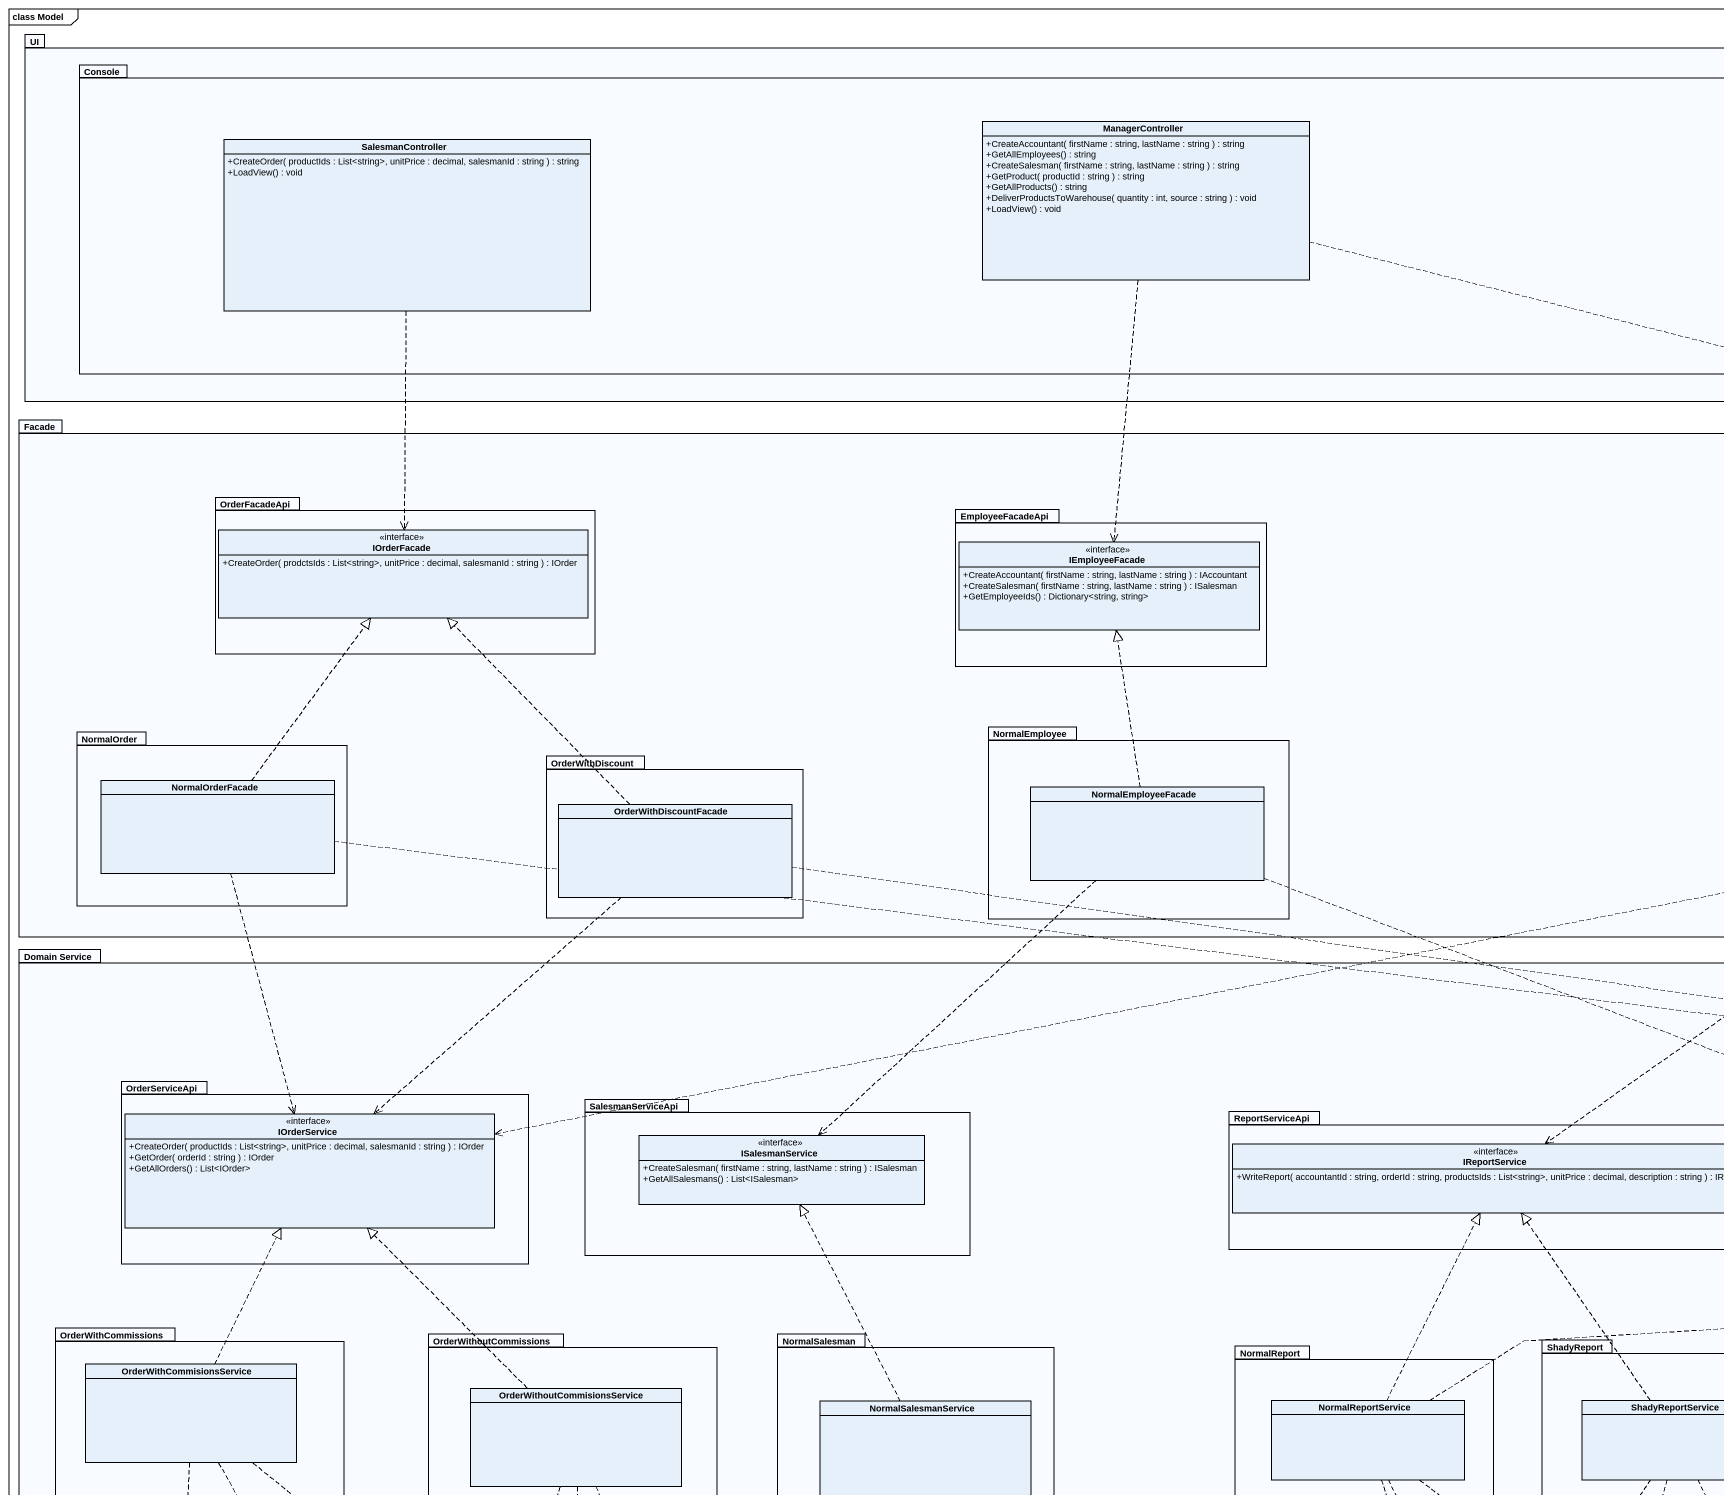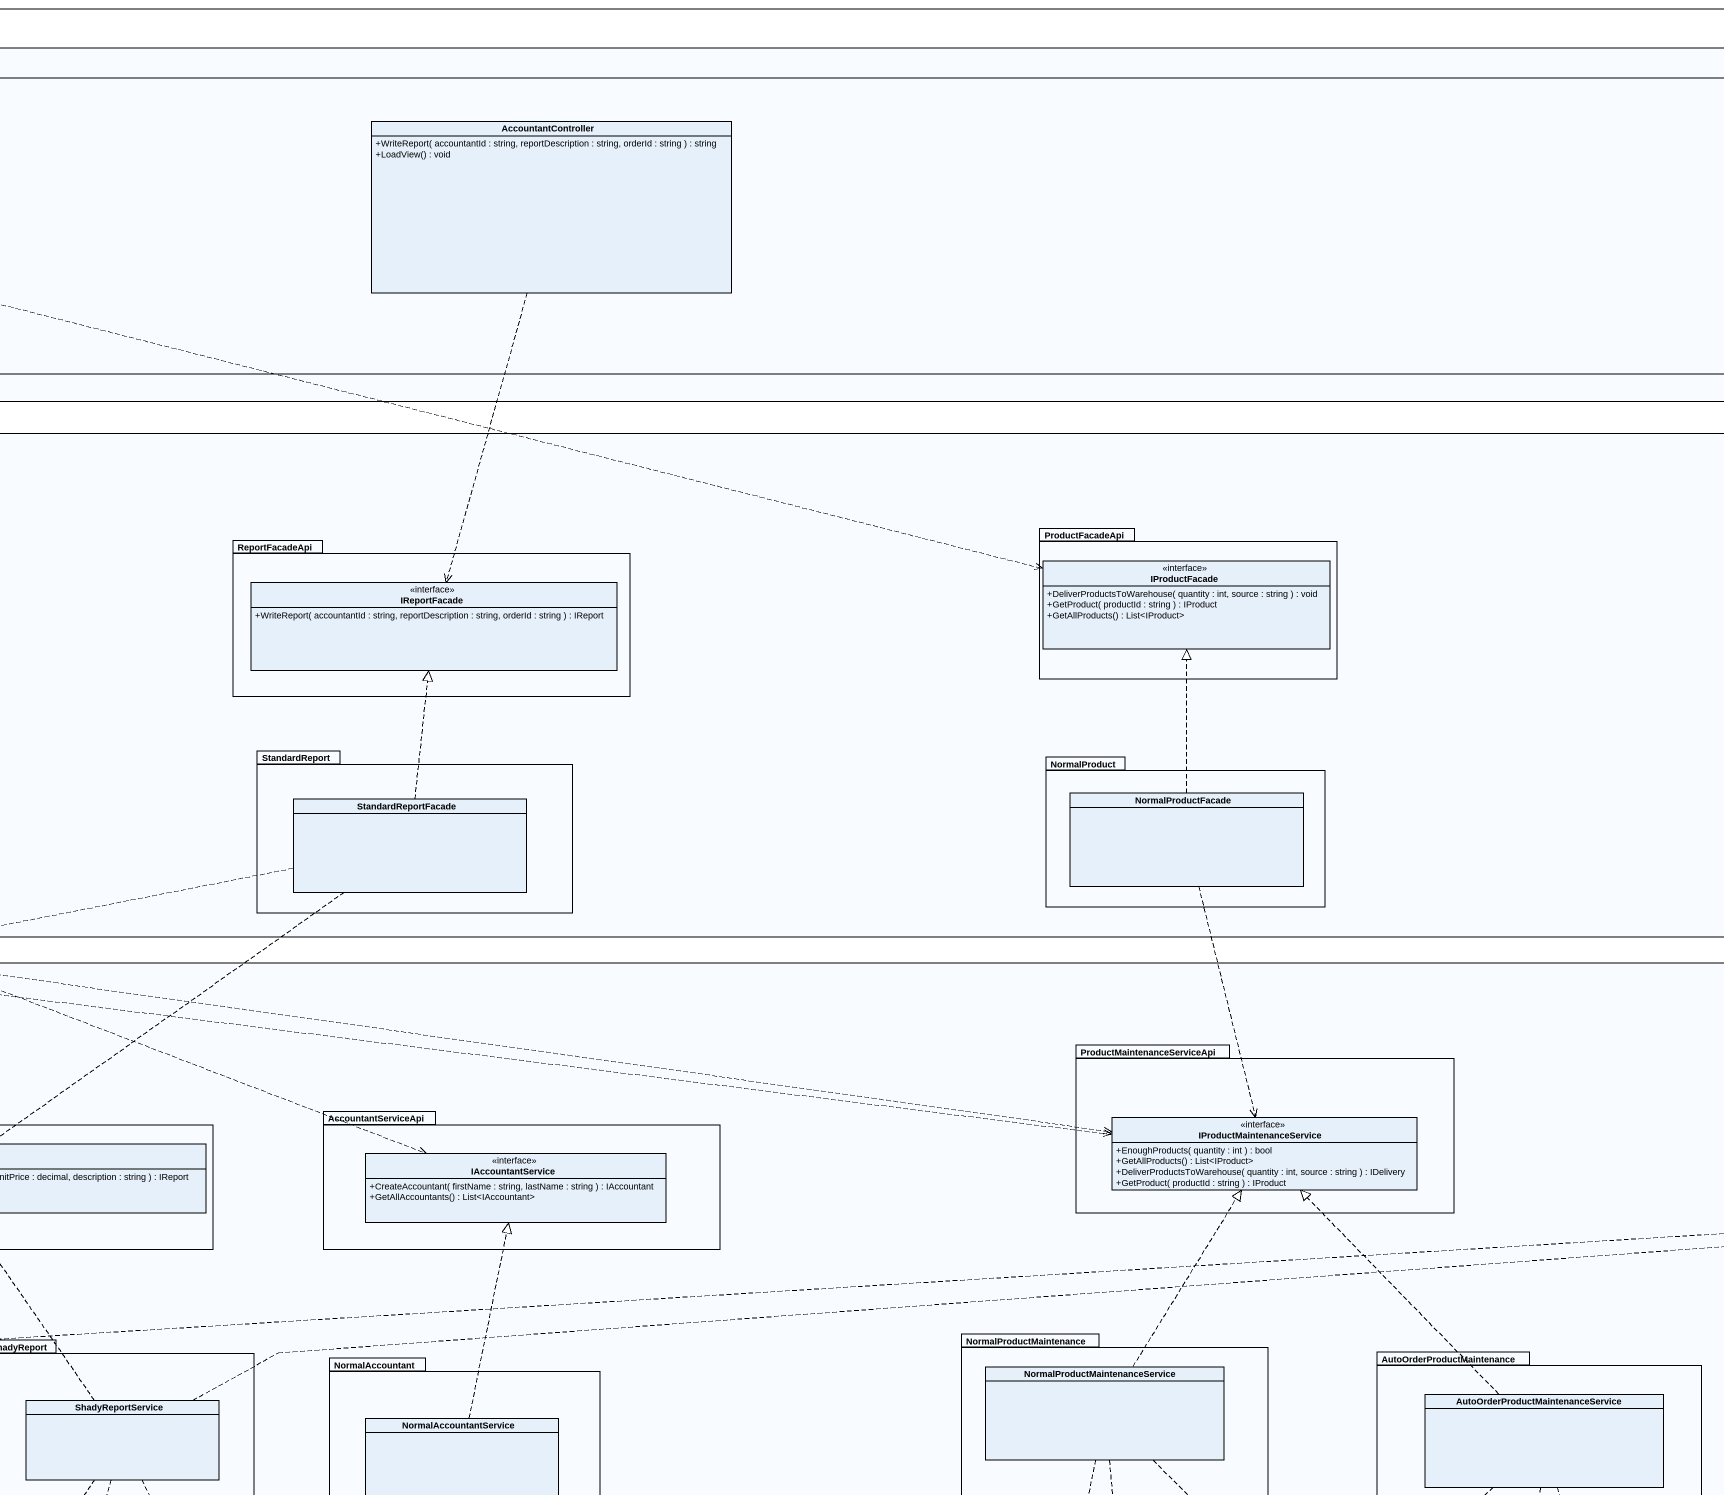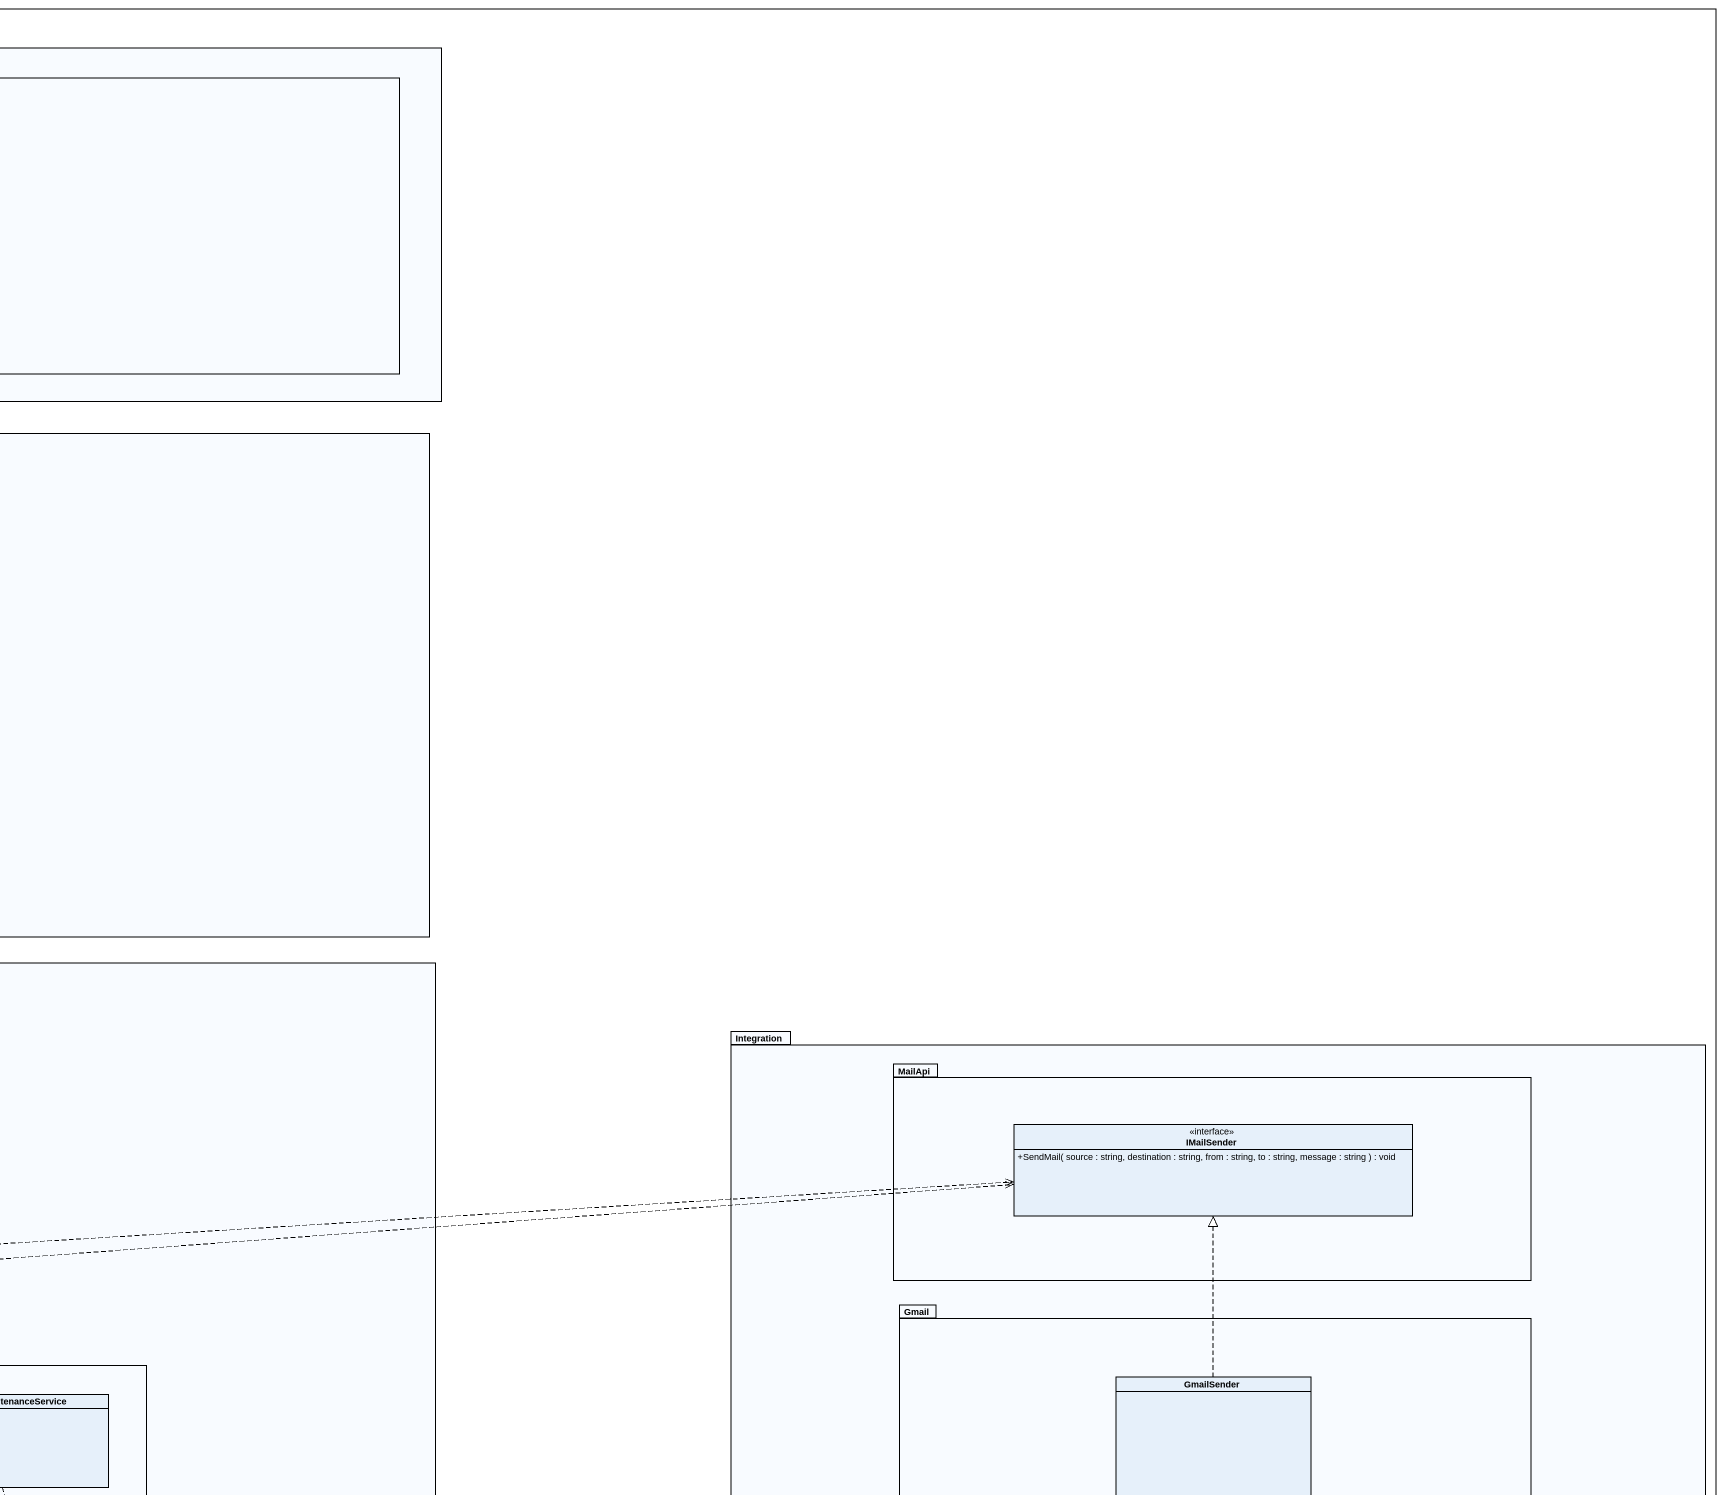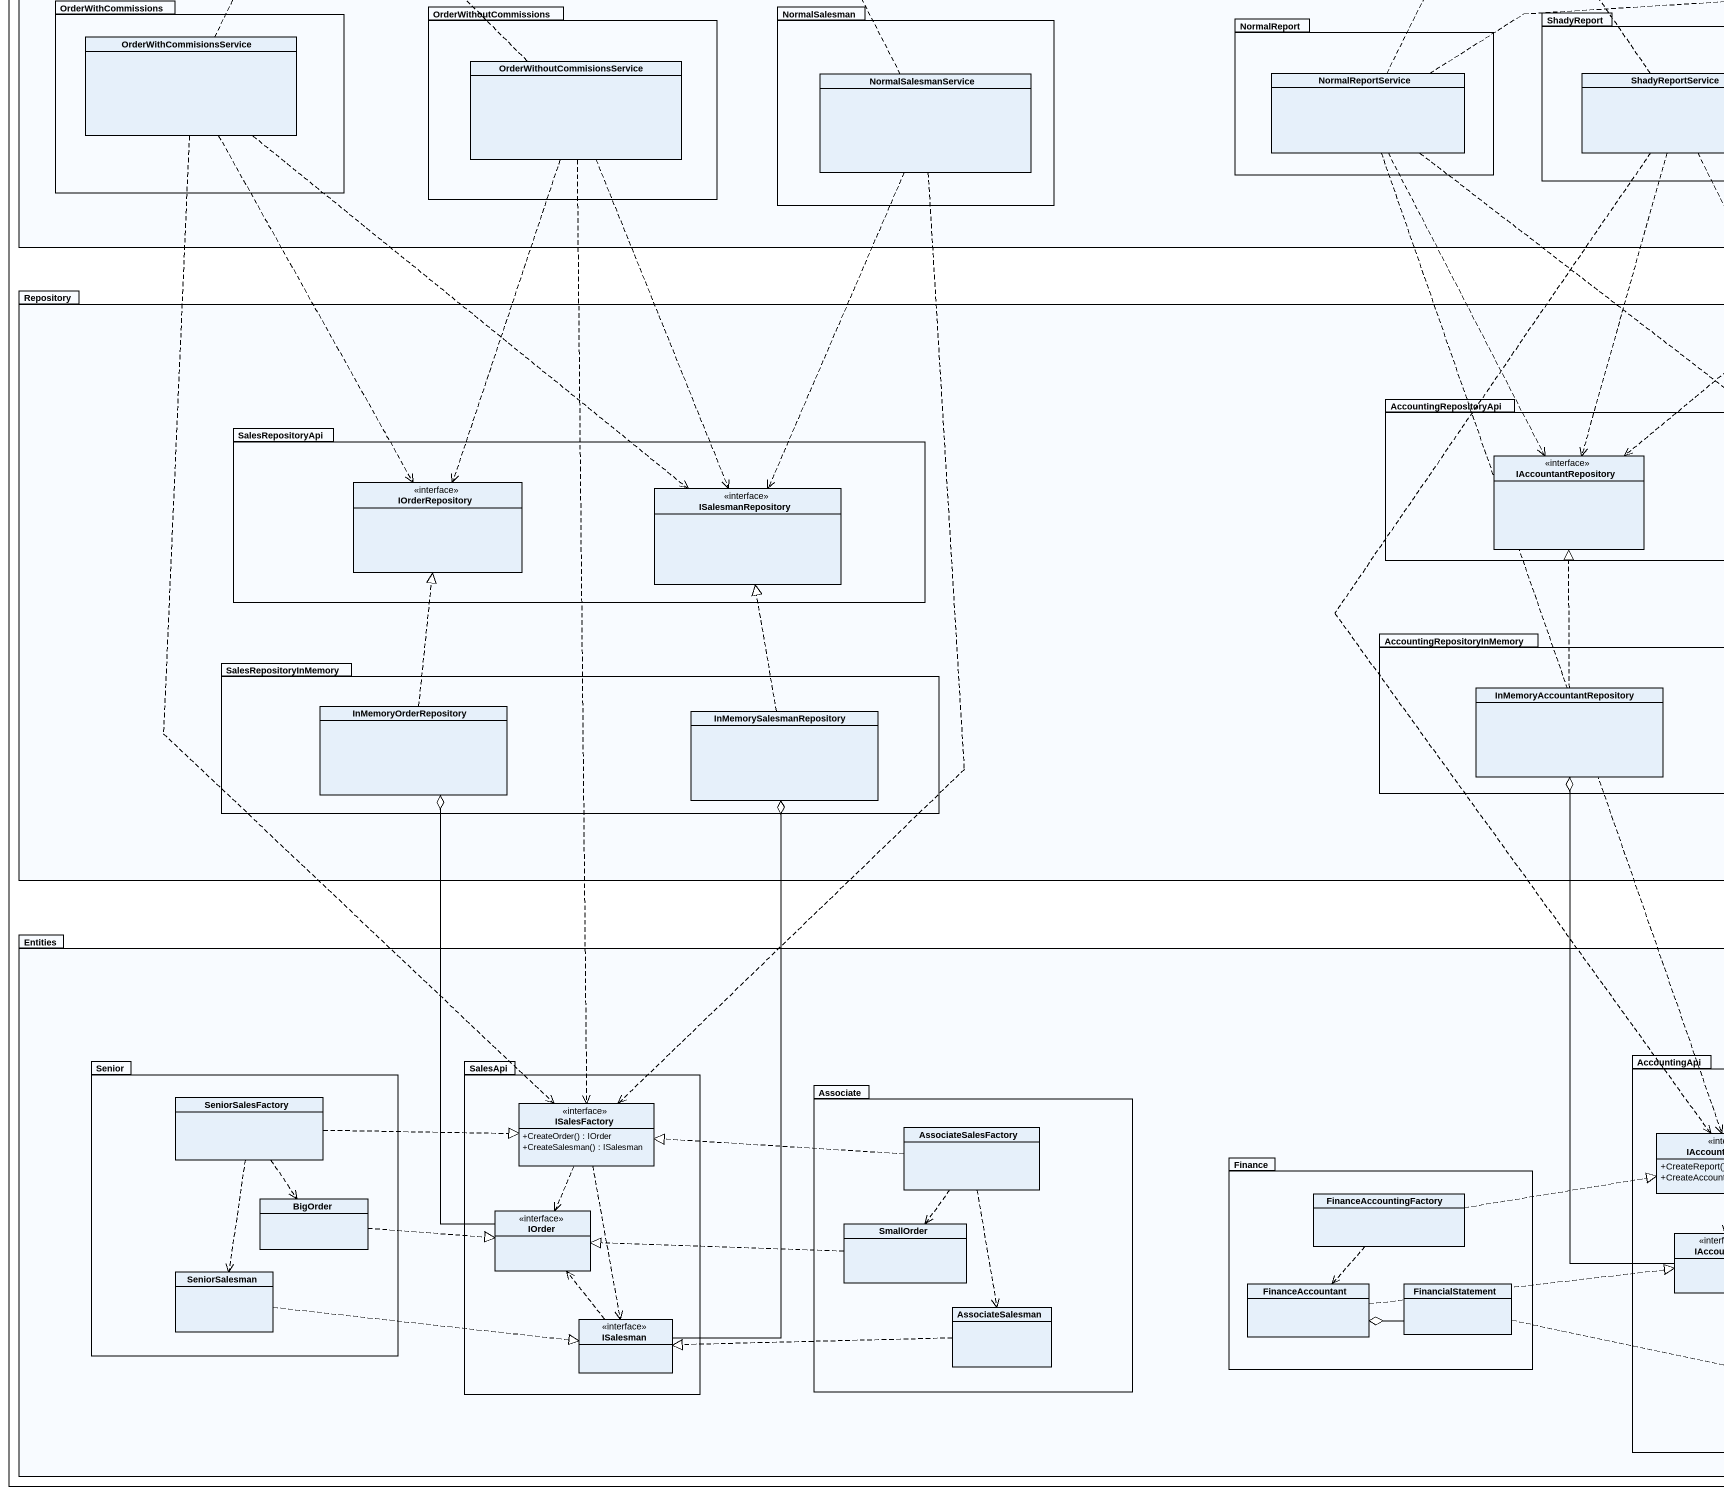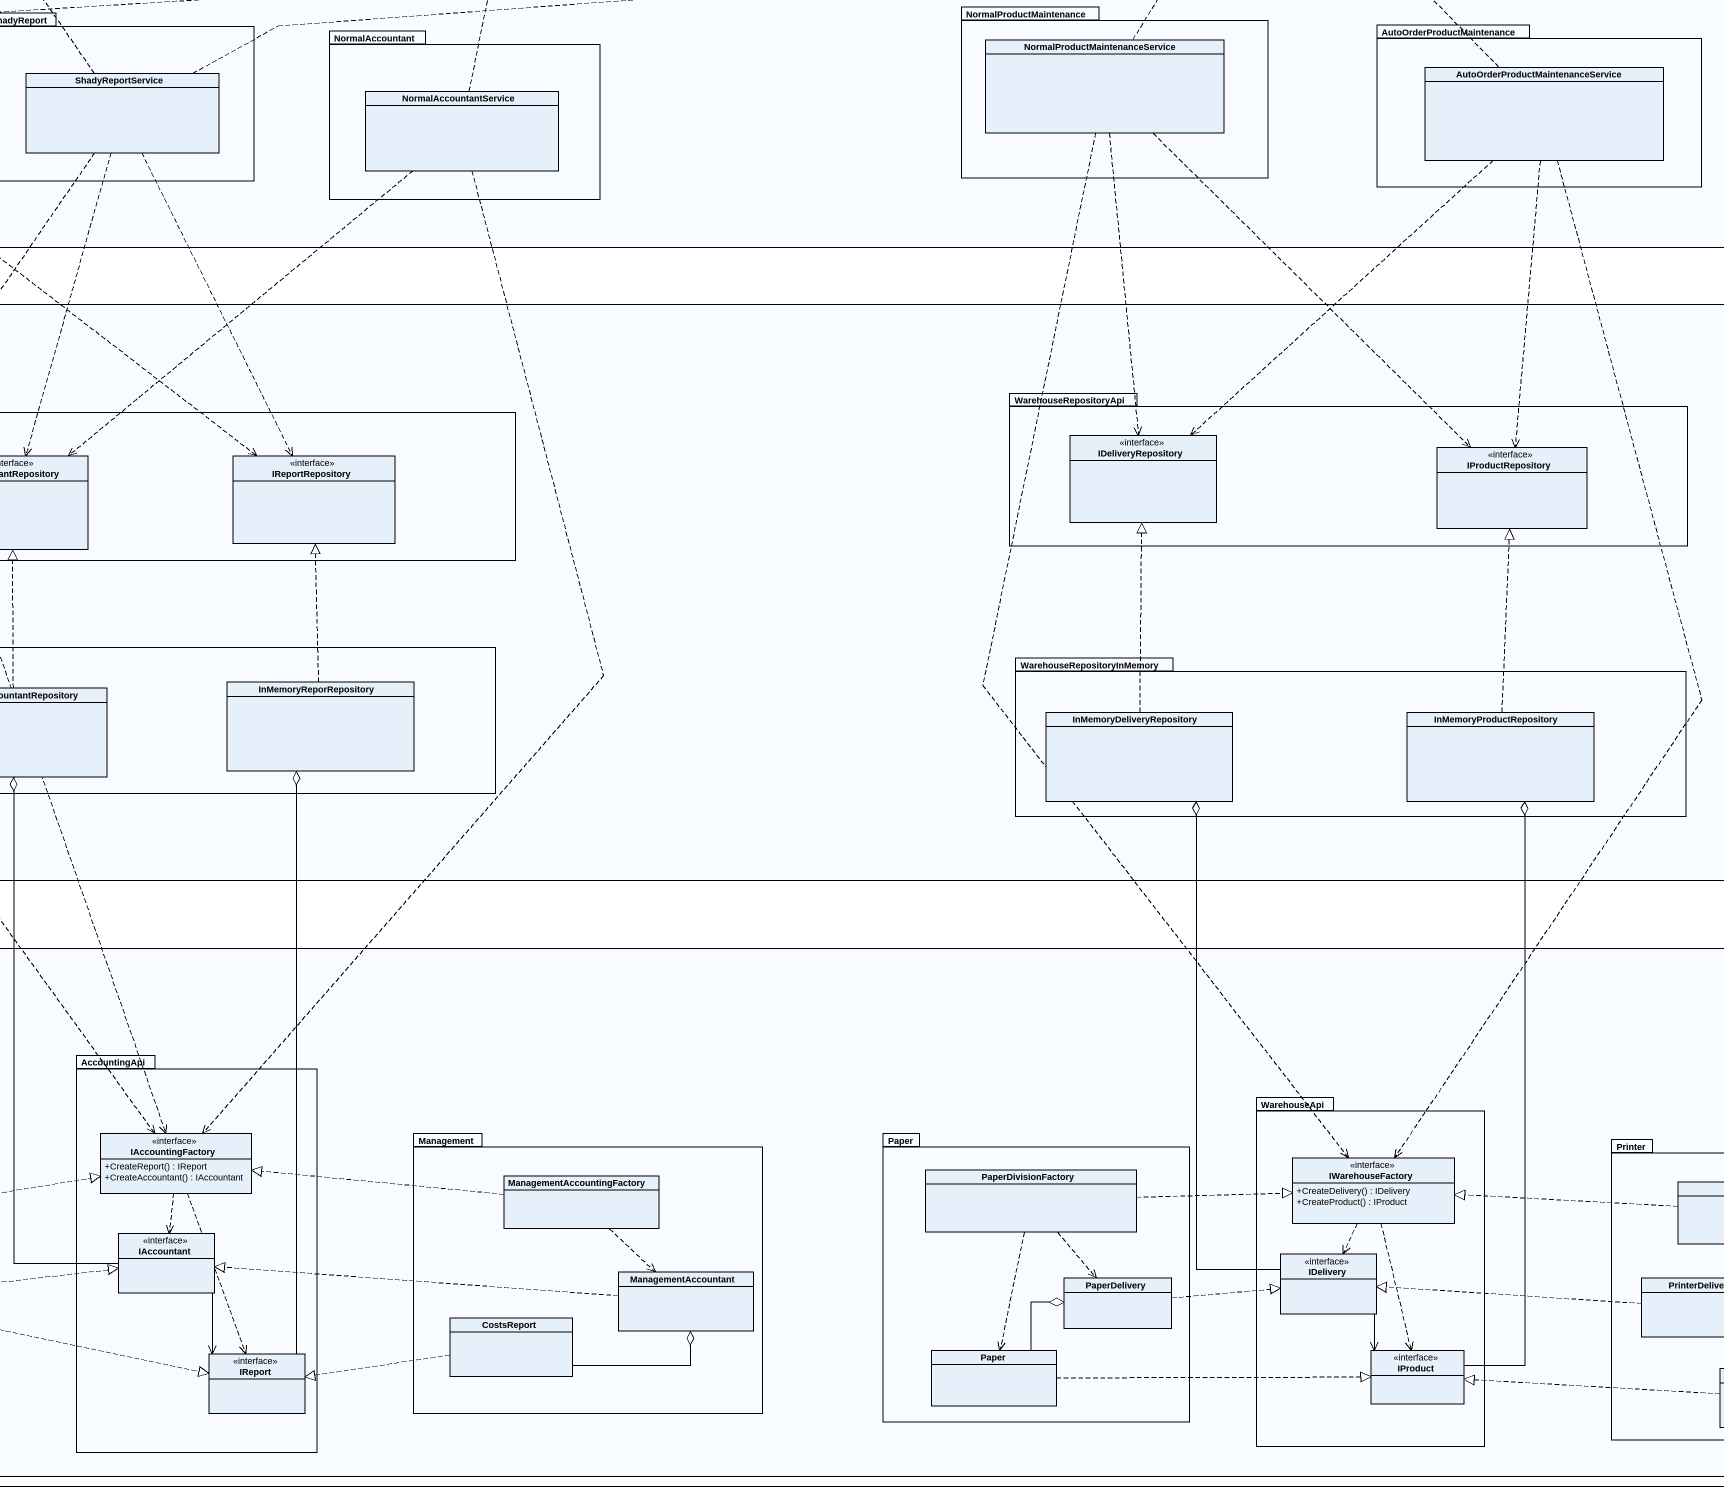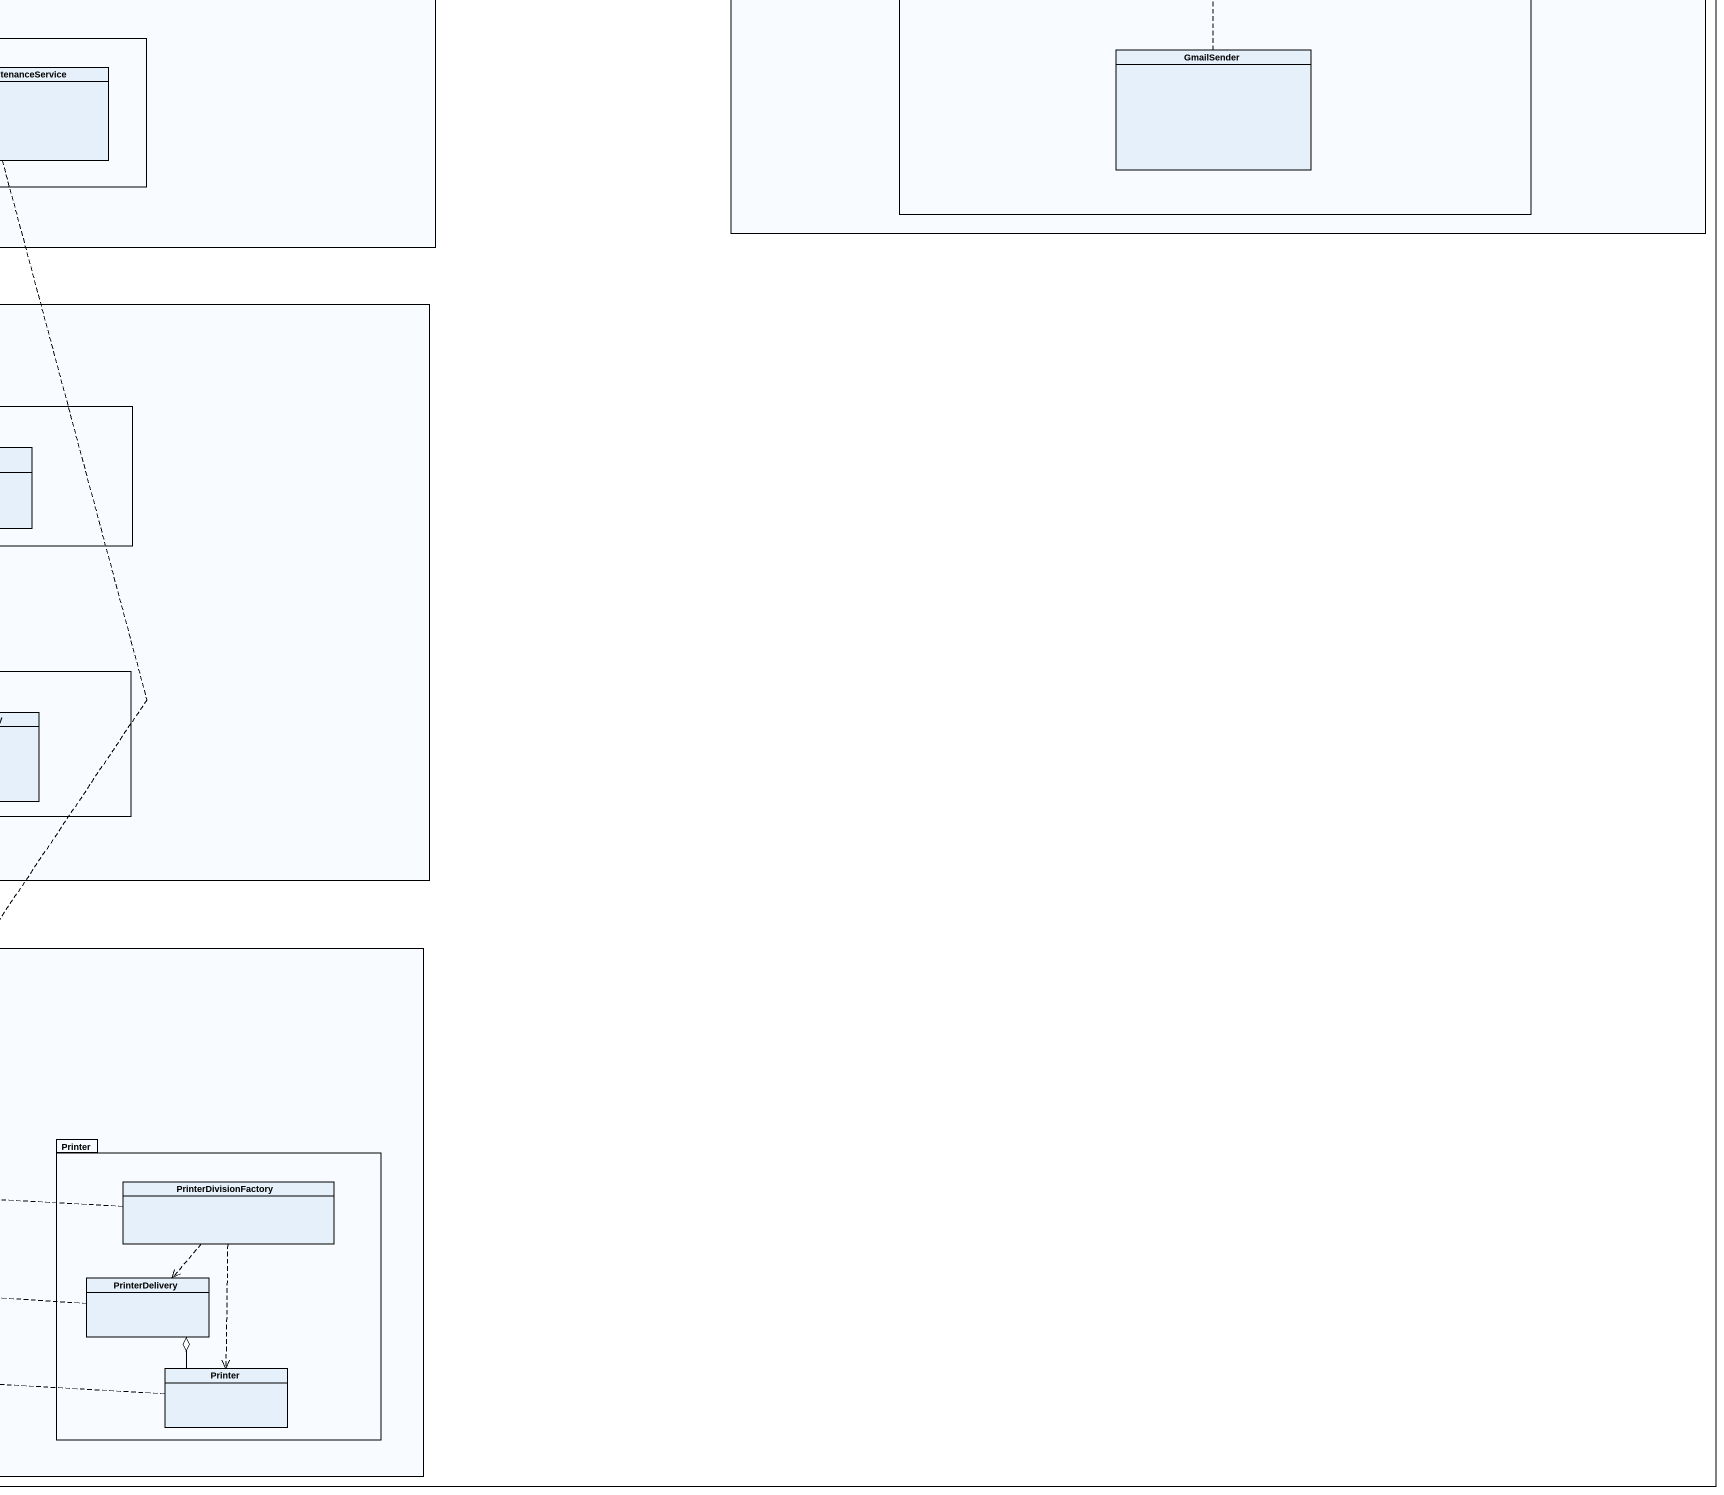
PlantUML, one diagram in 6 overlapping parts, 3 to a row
@startuml
mainframe class Model
hide circle
hide empty members
skinparam classAttributeIconSize 0
package UI {
  package Console {
    class ManagerController {
      +CreateAccountant( firstName : string, lastName : string ) : string
      +GetAllEmployees() : string
      +CreateSalesman( firstName : string, lastName : string ) : string
      +GetProduct( productId : string ) : string
      +GetAllProducts() : string
      +DeliverProductsToWarehouse( quantity : int, source : string ) : void
      +LoadView() : void
    }
    class AccountantController {
      +WriteReport( accountantId : string, reportDescription : string, orderId : string ) : string
      +LoadView() : void
    }
    class SalesmanController {
      +CreateOrder( productIds : List<string>, unitPrice : decimal, salesmanId : string ) : string
      +LoadView() : void
    }
  }
}
package Facade {
  package OrderFacadeApi {
    interface IOrderFacade {
      +CreateOrder( prodctsIds : List<string>, unitPrice : decimal, salesmanId : string ) : IOrder
    }
  }
  package EmployeeFacadeApi {
    interface IEmployeeFacade {
      +CreateAccountant( firstName : string, lastName : string ) : IAccountant
      +CreateSalesman( firstName : string, lastName : string ) : ISalesman
      +GetEmployeeIds() : Dictionary<string, string>
    }
  }
  package ReportFacadeApi {
    interface IReportFacade {
      +WriteReport( accountantId : string, reportDescription : string, orderId : string ) : IReport
    }
  }
  package ProductFacadeApi {
    interface IProductFacade {
      +DeliverProductsToWarehouse( quantity : int, source : string ) : void
      +GetProduct( productId : string ) : IProduct
      +GetAllProducts() : List<IProduct>
    }
  }
  package NormalOrder {
    class NormalOrderFacade
  }
  package NormalEmployee {
    class NormalEmployeeFacade
  }
  package OrderWithDiscount {
    class OrderWithDiscountFacade
  }
  package StandardReport {
    class StandardReportFacade
  }
  package NormalProduct {
    class NormalProductFacade
  }
}
package "Domain Service" as Domain_Service {
  package ProductMaintenanceServiceApi {
    interface IProductMaintenanceService {
      +EnoughProducts( quantity : int ) : bool
      +GetAllProducts() : List<IProduct>
      +DeliverProductsToWarehouse( quantity : int, source : string ) : IDelivery
      +GetProduct( productId : string ) : IProduct
    }
  }
  package OrderServiceApi {
    interface IOrderService {
      +CreateOrder( productIds : List<string>, unitPrice : decimal, salesmanId : string ) : IOrder
      +GetOrder( orderId : string ) : IOrder
      +GetAllOrders() : List<IOrder>
    }
  }
  package SalesmanServiceApi {
    interface ISalesmanService {
      +CreateSalesman( firstName : string, lastName : string ) : ISalesman
      +GetAllSalesmans() : List<ISalesman>
    }
  }
  package ReportServiceApi {
    interface IReportService {
      +WriteReport( accountantId : string, orderId : string, productsIds : List<string>, unitPrice : decimal, description : string ) : IReport
    }
  }
  package AccountantServiceApi {
    interface IAccountantService {
      +CreateAccountant( firstName : string, lastName : string ) : IAccountant
      +GetAllAccountants() : List<IAccountant>
    }
  }
  package OrderWithCommissions {
    class OrderWithCommisionsService
  }
  package OrderWithoutCommissions {
    class "OrderWithoutCommisionsService" as OrderWithoutCommisionsServic
  }
  package NormalSalesman {
    class NormalSalesmanService
  }
  package NormalReport {
    class NormalReportService
  }
  package ShadyReport {
    class ShadyReportService
  }
  package NormalAccountant {
    class NormalAccountantService
  }
  package NormalProductMaintenance {
    class "NormalProductMaintenanceService" as NormalProductMaintenanceServ
  }
  package AutoOrderProductMaintenance {
    class "AutoOrderProductMaintenanceService" as AutoOrderProductMaintenanceS
  }
}
package Integration {
  package MailApi {
    interface IMailSender {
      +SendMail( source : string, destination : string, from : string, to : string, message : string ) : void
    }
  }
  package Gmail {
    class GmailSender
  }
}
package Repository {
  package SalesRepositoryApi {
    interface IOrderRepository
    interface ISalesmanRepository
  }
  package AccountingRepositoryApi {
    interface IAccountantRepository
    interface IReportRepository
  }
  package WarehouseRepositoryApi {
    interface IDeliveryRepository
    interface IProductRepository
  }
  package AccountingRepositoryInMemory {
    class InMemoryAccountantRepository
    class InMemoryReporRepository
  }
  package WarehouseRepositoryInMemory {
    class InMemoryDeliveryRepository
    class InMemoryProductRepository
  }
  package SalesRepositoryInMemory {
    class InMemoryOrderRepository
    class InMemorySalesmanRepository
  }
}
package Entities {
  package Senior {
    class SeniorSalesFactory
    class BigOrder
    class SeniorSalesman
  }
  package SalesApi {
    interface ISalesFactory {
      +CreateOrder() : IOrder
      +CreateSalesman() : ISalesman
    }
    interface IOrder
    interface ISalesman
  }
  package Associate {
    class AssociateSalesFactory
    class SmallOrder
    class AssociateSalesman
  }
  package AccountingApi {
    interface IAccountingFactory {
      +CreateReport() : IReport
      +CreateAccountant() : IAccountant
    }
    interface IAccountant
    interface IReport
  }
  package WarehouseApi {
    interface IWarehouseFactory {
      +CreateDelivery() : IDelivery
      +CreateProduct() : IProduct
    }
    interface IDelivery
    interface IProduct
  }
  package Finance {
    class FinanceAccountingFactory
    class FinanceAccountant
    class FinancialStatement
  }
  package Management {
    class ManagementAccountingFactory
    class ManagementAccountant
    class CostsReport
  }
  package Paper {
    class PaperDivisionFactory
    class PaperDelivery
    class "Paper" as Paper_2
  }
  package Printer {
    class PrinterDivisionFactory
    class PrinterDelivery
    class "Printer" as Printer_2
  }
}
ManagerController ..> IEmployeeFacade
ManagerController .right.> IProductFacade
AccountantController ..> IReportFacade
SalesmanController ..> IOrderFacade
NormalOrderFacade .up.|> IOrderFacade
NormalOrderFacade ..> IOrderService
NormalOrderFacade .right.> IProductMaintenanceService
NormalEmployeeFacade .up.|> IEmployeeFacade
NormalEmployeeFacade ..> ISalesmanService
NormalEmployeeFacade .right.> IAccountantService
OrderWithDiscountFacade .up.|> IOrderFacade
OrderWithDiscountFacade ..> IOrderService
OrderWithDiscountFacade .right.> IProductMaintenanceService
StandardReportFacade .up.|> IReportFacade
StandardReportFacade .left.> IOrderService
StandardReportFacade ..> IReportService
NormalProductFacade .up.|> IProductFacade
NormalProductFacade ..> IProductMaintenanceService
OrderWithCommisionsService .up.|> IOrderService
OrderWithCommisionsService ..> IOrderRepository
OrderWithCommisionsService ..> ISalesmanRepository
OrderWithCommisionsService ..> ISalesFactory
NormalProductMaintenanceServ .up.|> IProductMaintenanceService
NormalProductMaintenanceServ ..> IDeliveryRepository
NormalProductMaintenanceServ ..> IProductRepository
NormalProductMaintenanceServ ..> IWarehouseFactory
OrderWithoutCommisionsServic .up.|> IOrderService
OrderWithoutCommisionsServic ..> IOrderRepository
OrderWithoutCommisionsServic ..> ISalesmanRepository
OrderWithoutCommisionsServic ..> ISalesFactory
NormalSalesmanService .up.|> ISalesmanService
NormalSalesmanService ..> ISalesmanRepository
NormalSalesmanService ..> ISalesFactory
NormalReportService .right.> IMailSender
NormalReportService .up.|> IReportService
NormalReportService ..> IAccountantRepository
NormalReportService ..> IReportRepository
NormalReportService ..> IAccountingFactory
ShadyReportService .right.> IMailSender
ShadyReportService .up.|> IReportService
ShadyReportService ..> IAccountantRepository
ShadyReportService ..> IReportRepository
ShadyReportService ..> IAccountingFactory
AutoOrderProductMaintenanceS .up.|> IProductMaintenanceService
AutoOrderProductMaintenanceS ..> IDeliveryRepository
AutoOrderProductMaintenanceS ..> IProductRepository
AutoOrderProductMaintenanceS ..> IWarehouseFactory
GmailSender .up.|> IMailSender
NormalAccountantService .up.|> IAccountantService
NormalAccountantService ..> IAccountantRepository
NormalAccountantService ..> IAccountingFactory
InMemoryAccountantRepository .up.|> IAccountantRepository
InMemoryAccountantRepository o-- IAccountant
InMemoryReporRepository .up.|> IReportRepository
InMemoryReporRepository o-- IReport
InMemoryOrderRepository .up.|> IOrderRepository
InMemoryOrderRepository o-- IOrder
InMemorySalesmanRepository .up.|> ISalesmanRepository
InMemorySalesmanRepository o-- ISalesman
InMemoryDeliveryRepository .up.|> IDeliveryRepository
InMemoryDeliveryRepository o-- IDelivery
InMemoryProductRepository .up.|> IProductRepository
InMemoryProductRepository o-- IProduct
SeniorSalesFactory .right.|> ISalesFactory
SeniorSalesFactory ..> BigOrder
SeniorSalesFactory ..> SeniorSalesman
ISalesFactory ..> IOrder
ISalesFactory ..> ISalesman
AssociateSalesFactory .left.|> ISalesFactory
AssociateSalesFactory ..> SmallOrder
AssociateSalesFactory ..> AssociateSalesman
IAccountingFactory ..> IAccountant
IAccountingFactory ..> IReport
IWarehouseFactory ..> IDelivery
IWarehouseFactory ..> IProduct
BigOrder .right.|> IOrder
FinanceAccountingFactory .right.|> IAccountingFactory
FinanceAccountingFactory ..> FinanceAccountant
ManagementAccountingFactory .left.|> IAccountingFactory
ManagementAccountingFactory ..> ManagementAccountant
PaperDivisionFactory .right.|> IWarehouseFactory
PaperDivisionFactory ..> PaperDelivery
PaperDivisionFactory ..> Paper_2
PrinterDivisionFactory .left.|> IWarehouseFactory
PrinterDivisionFactory ..> PrinterDelivery
PrinterDivisionFactory ..> Printer_2
SmallOrder .left.|> IOrder
IAccountant --> IReport
SeniorSalesman .right.|> ISalesman
ManagementAccountant .left.|> IAccountant
ManagementAccountant o-left- CostsReport
PaperDelivery .right.|> IDelivery
PaperDelivery o-- Paper_2
IDelivery --> IProduct
PrinterDelivery .left.|> IDelivery
PrinterDelivery o-- Printer_2
ISalesman .up.> IOrder
AssociateSalesman .left.|> ISalesman
FinanceAccountant .right.|> IAccountant
FinanceAccountant o-right- FinancialStatement
FinancialStatement .right.|> IReport
CostsReport .left.|> IReport
Paper_2 .right.|> IProduct
Printer_2 .left.|> IProduct
@enduml
